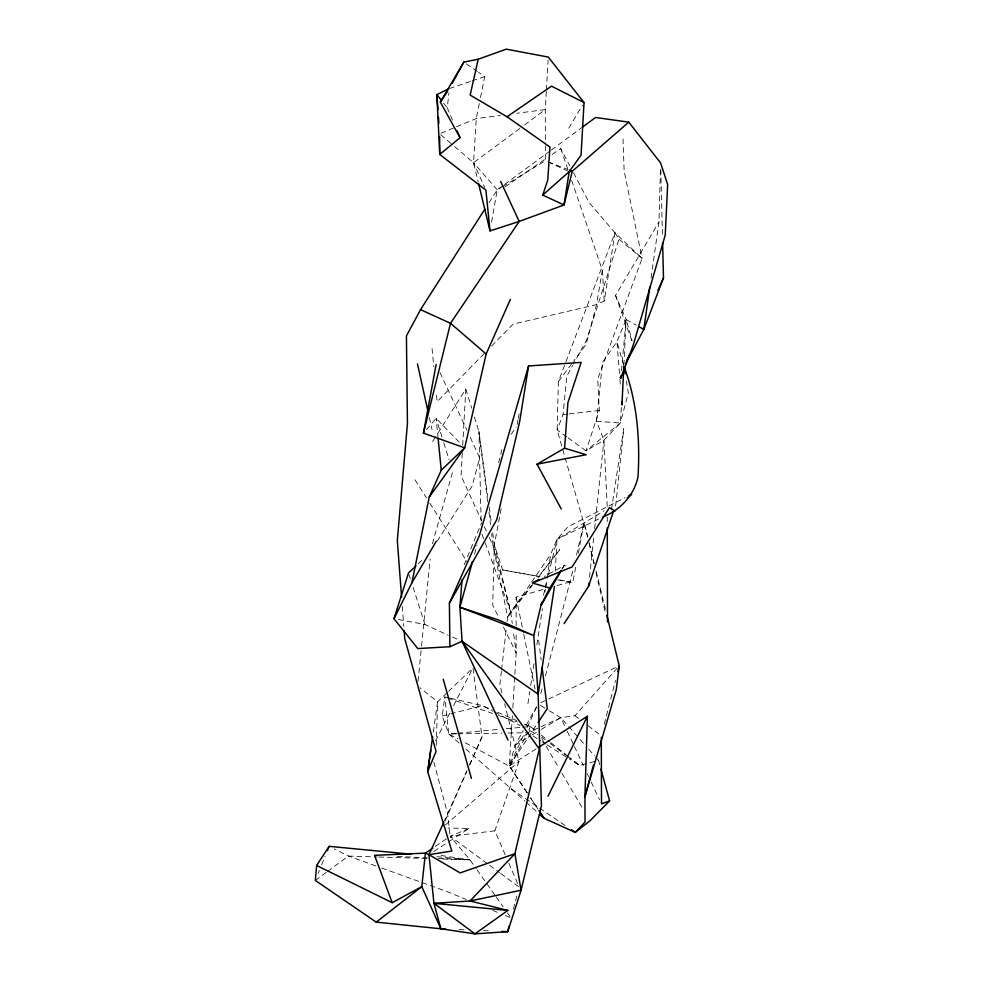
<?xml version="1.0" encoding="UTF-8"?>
<svg xmlns="http://www.w3.org/2000/svg" width="983" height="983" viewBox="0 0 983 983"><rect width="100%" height="100%" fill="white"/><g stroke="black" fill="none" stroke-linecap="round" stroke-linejoin="round"><path stroke-width="0.74" stroke-dasharray="4.92 3.69" d="M573.482 172.787L589.087 202.461L614.989 232.848L558.369 381.625L557.152 429.964L587.785 536.988M501.17 508.678L494.326 544.779L492.729 605.159L498.762 617.447M651.065 277.956L658.966 221.937L660.478 169.076M436.243 745.384L437.595 701.813L447.548 692.278M623.886 365.185L626.122 319.463L615.542 295.453L658.966 221.937M555.26 571.258L557.005 539.298L567.744 526.962L624.869 497.742M462.293 452.966L461.052 475.772L481.817 521.125M462.71 445.373L465.795 389.145L435.85 436.427M546.315 91.579L545.282 109.58L545.344 139.684M546.401 90.08L548.121 60.074M527.109 792.765L509.317 765.941L512.376 715.538M512.843 707.907L514.797 675.837M514.883 674.301L516.186 652.921L516.149 631.811M567.99 437.791L586.04 450.853L603.918 440.175L620.334 422.985L621.453 406.163M621.477 370.812L626.122 319.463L636.234 325.152M566.786 436.919L557.152 429.964L563.05 414.58L566.822 376.12L572.684 365.418M418.07 681.244L421.388 647.625M421.547 646.089L430.149 558.983M607.236 506.442L603.918 440.175L596.546 421.277L602.505 362.383L616.931 341.642L626.122 319.463L632.118 340.646M589.505 577.254L593.83 536.128M594.629 528.51L603.918 440.175M452.499 120.073L447.277 107.872L448.936 92.992M501.428 671.119L499.868 684.635L502.08 693.494M501.6 669.607L506.442 627.535M507.13 621.526L507.658 617.017L493.147 545.86L491.635 533.671M459.036 743.013L448.789 734.018L442.239 716.029L444.795 696.935L449.133 697.942M433.294 732.163L437.595 701.813L419.962 687.707M527.932 703.631L529.776 691.565M530.697 685.544L534.138 662.911M536.89 644.823L542.395 608.624M544.926 592.036L545.381 589.014M545.614 587.515L546.757 579.97M546.99 578.459L550.664 554.338L557.005 539.298L604.189 510.767M611.451 509.747L623.75 428.576L615.886 503.898L614.928 506.798M491.66 346.004L513.04 324.169L596.509 304.607L604.25 300.933L614.989 232.848L642.083 258.369L597.762 378.873L599.286 410.452L586.04 450.853L620.334 422.985L628.321 392.93L626.454 381.146M571.627 180.393L602.37 270.276L596.509 304.607L586.114 344.443L573.581 361.24M491.561 222.109L497.238 189.83L503.382 185.308M557.852 579.909L572.782 582.587L576.112 564.906M578.336 553.122L584.172 522.17L587.65 537.062M517.144 424.447L517.992 419.925M518.274 418.426L519.135 413.917M479.274 103.571L476.264 118.55L473.536 162.723L478.193 182.002M480.478 97.587L484.705 76.613L478.561 72.349M545.454 676.009L573.445 568.42M576.554 554.99L584.172 522.17M543.488 595.096L544.914 589.222M545.27 587.748L547.052 580.412M548.465 574.539L557.005 539.298L600.195 518.25M498.627 462.71L502.718 446.491M604.287 724.152L615.493 680.433M540.797 693.666L542.739 686.306M513.335 909.091L517.242 894.432M474.556 554.154L477.001 545.307M432.422 543.783L452.745 471.41M527.38 792.998L509.317 765.941L515.178 745.102L523.3 730.504M614.989 232.848L618.971 239.225L586.605 339.995L573.408 364.079M505.188 854.743L494.842 830.819L519.012 761.395L504.66 703.828M318.222 873.346L319.364 870.496M321.674 864.807L325.127 856.279M528.866 730.209L530.378 726.486L524.897 724.115M464.148 564.807L481.682 522.637M445.09 820.916L466.63 771.888M469.714 764.885L482.014 736.881L472.97 667.899L448.653 691.221M467.023 770.488L444.537 820.707M469.518 764.885L482.014 736.881M536.202 748.825L509.317 765.941L524.652 732.888M527.207 727.371L536.804 706.716M435.567 740.789L450.116 712.442M453.581 705.696L472.97 667.899M617.226 668.121L574.944 715.722L560.814 717.676L527.859 732.691L509.87 766.421L463.398 741.772M526.261 725.196L536.595 706.617M532.786 584.529L507.658 617.017L510.705 611.709L531.459 585.45M562.62 568.248L564.156 565.594L569.464 566.491M568.764 128.22L582.514 105.132M432.606 441.539L435.039 437.705M437.226 541.129L472.086 486.155L479.692 457.845L469.493 435.666M488.993 202.719L497.238 189.83L501.146 187.47M561.76 569.341L564.156 565.594L544.299 576.493M509.317 765.941L537.16 723.869M507.658 617.017L530.881 583.165M531.742 581.911L550.664 554.338M511.148 434.277L516.21 426.954M558.369 381.625L572.696 362.444M538.365 577.316L559.769 549.632L538.07 577.095M426.376 429.731L436.133 418.414L461.543 444.586M484.164 353.647L437.116 401.666L436.243 392.549M527.859 732.691L515.178 745.102L530.82 735.702M418.144 563.837L422.432 559.769M445.459 824.934L519.012 761.395M519.749 128.503L473.536 162.723L453.2 145.361M524.615 124.89L545.282 109.58L516.775 113.291M315.346 880.449L326.368 872.314M327.585 871.417L348.412 856.058L377.3 856.967M504.611 184.411L550.087 150.952M551.316 150.043L580.806 128.343M504.93 186.954L547.076 157.907M552.041 154.478L560.715 148.507L569.943 166.041M435.322 846.388L446.479 838.806M433.97 851.376L447.732 842.37M448.973 841.559L468.977 828.46L448.002 828.03M502.448 186.696L545.393 160.757L545.356 145.705M532.122 734.915L539.95 730.222M541.252 729.435L560.814 717.676L567.769 725.552M540.834 702.673L616.476 667.15M441.048 133.197L455.129 127.335M456.542 126.758L476.264 118.55L500.261 115.429M468.977 828.46L450.189 836.275L470.009 859.879L476.116 868.517M449.428 88.531L470.599 81.38M472.012 80.901L484.705 76.613M516.149 625.778L516.1 597.136L545.405 588.866M557.14 585.561L570.324 581.85L572.782 582.587M599.753 764.737L598.573 760.387L579.626 765.462L569.268 758.901M442.239 716.029L482.383 705.634L491.979 709.812M494.842 830.819L450.189 836.275L488.391 864.413M563.05 414.58L567.584 414.064M569.096 413.892L599.286 410.452M456.345 733.33L448.789 734.018L444.795 696.935M457.857 733.183L500.163 729.275M506.208 728.722L521.309 727.334M522.821 727.187L530.378 726.486L536.386 731.241M456.395 733.896L448.789 734.018L458.078 738.958M457.906 733.871L502.006 733.121M508.088 733.023L526.335 732.716M378.811 857.016L427.458 858.54M442.657 859.019L470.009 859.879L438.787 855.149M459.11 929.574L465.192 929.832M483.427 930.618L491.033 930.95M397.279 856.414L427.58 857.852M438.185 858.368L470.009 859.879L436.685 856.672M596.546 421.277L620.334 422.985M492.692 532.7L494.326 544.779L502.608 569.98L540.232 576.579M559.794 579.995L570.324 581.85M502.608 569.98L539.937 576.689M398.422 619.536L425 624.488L448.285 635.276M450.583 698.274L482.383 705.634L493.159 711.311M447.695 697.942L492.667 713.461M498.467 715.477L517.328 721.989M524.578 724.483L530.378 726.486M375.85 865.937L348.412 856.058L334.281 848.931M381.625 868.014L446.614 891.397L466.2 899.457M548.219 161.863L568.002 169.617M492.79 910.393L498.393 912.703M505.397 915.578L509.587 917.299M497.472 712.196L516.665 720.539M452.413 637.082L459.307 640.08M548.035 161.974L567.867 171.054M494.51 712.024L520.093 725.503M529.53 730.467L537.615 734.719M540.601 705.487L548.182 710.058M549.448 710.82L560.814 717.676L566.626 729.988M533.032 735.96L540.797 740.875M542.1 741.698L545.983 744.156M547.273 744.979L567.977 758.077M465.868 749.009L511.418 788.993L567.744 827.281M466.261 63.821L477.333 71.501M489.62 865.323L499.487 872.585M500.716 873.482L519.196 887.096M541.535 737.053L545.221 739.806M550.136 743.467L566.11 755.374M567.338 756.296L579.626 765.462L570.017 757.856M574.944 715.722L578.545 718.462M588.129 725.761L601.301 735.812M541.191 735.051L549.595 741.698M550.799 742.644L568.813 756.898M618.971 239.225L642.083 258.369L624.131 170.956L622.989 138.161M440.765 134.745L452.069 144.39M511.418 788.993L524.922 801.12M526.052 802.14L537.308 812.253M568.764 726.67L584.664 744.647M588.633 749.144L594.604 755.89M595.587 757.021L598.573 760.387M497.238 189.83L473.536 162.723L484.668 187.409M443.493 103.043L447.277 107.872M476.988 869.746L495.297 895.66M496.169 896.901L503.149 906.768M507.498 912.937L510.116 916.648M530.501 797.877L538.131 809.378L530.722 798.061M414.998 479.79L426.487 497.902M429.78 503.087L467.552 562.62M541.854 738.786L558.885 767.92M561.981 773.216L583.669 810.299M503.443 626.994L516.186 652.921L513.249 630.853M440.003 372.606L466.937 430.124M567.265 731.364L573.728 745.04M574.367 746.404L583.411 765.56M587.281 773.768L588.584 776.509M591.164 781.976L599.556 799.757M484.336 526.618L486.855 532.11M489.374 537.615L493.147 545.86L510.705 611.709L512.266 623.492M508.85 863.185L518.594 885.695M481.928 534.15L484.594 541.326M485.123 542.763L510.705 611.709L494.326 544.779M615.542 295.453L631.786 340.646M560.715 148.507L567.658 168.793M408.953 574.428L410.329 578.717M413.081 587.306L425 624.488M441.969 437.03L436.133 418.414L437.939 436.685M443.763 442.768L449.145 459.958M465.795 389.145L471.693 408.166M474.408 416.939L478.942 431.574L487.765 496.476M623.701 365.234L616.931 341.642L619.806 377.742M433.872 762.083L447.658 813.912L450.312 837.676M589.222 542.911L594.285 563.652M596.091 571.062L605.86 611.045M589.05 543.021L593.929 563.861M596.017 572.794L605.786 614.486M429.362 417.578L432.004 429.51M516.1 597.136L523.423 632.745M523.73 634.219L535.022 689.12M489.202 507.044L491.463 523.644M538.647 640.117L541.141 659.888M487.654 501.674L478.942 431.574L481.179 523.521M488.981 512.34L490.492 524.529M432.065 348.523L433.798 366.745M619.917 379.241L620.519 386.774M402.293 606.364L403.792 626.269M602.37 270.276L604.25 300.933M660.797 169.162L662.468 236.534M607.261 517.083L607.273 521.641"/><path stroke-width="1.47" d="M538.758 747.203L587.416 716.238L584.934 796.685L585.045 822.071L575.252 832.38L544.066 818.311L539.556 814.268M623.812 366.708L621.956 404.824L621.711 401.814M569.415 170.17L572.241 171.275L569.182 171.656L564.021 204.968L519.171 221.445L490.013 230.907L485.909 190.149L439.745 154.442L460.044 137.706L440.323 102.072L463.804 62.113L478.205 59.238L506.257 49.15L548.293 57.075L584.037 102.564L581.051 155.203L569.182 171.656L542.727 195.101L564.021 204.968L572.241 171.275L628.788 122.15L660.65 163.031L667.654 184.497L665.245 235.072L633.31 344.886L620.801 378.369L621.072 375.346M623.91 369.473L624.119 366.413M561.268 508.985L537.037 464.185L564.586 448.199L567.904 402.698L581.162 362.395L528.571 365.971L479.348 535.747L449.391 603.12L449.895 646.728L417.775 648.571L393.999 618.7L408.498 573.003L416.006 565.876M507.99 740.064L462.059 641.285L459.897 607.224L462.035 579.81M410.943 854.202L329.145 846.338L316.637 865.458L315.346 880.449L376.219 922.128L440.876 928.788L474.949 933.85L507.744 931.663L521.064 890.254L541.436 805.839L538.168 694.158L533.757 635.571L541.719 602.432M564.119 623.603L588.534 586.384L588.866 583.337M606.941 615.493L619.229 665.86L616.267 689.808L584.934 796.685L593.511 764.799M430.726 750.238L427.703 771.618L451.799 851.045L428.969 854.645L425.406 853.133L374.548 855.333L392.192 902.689L421.781 886.641L425.406 853.133L432.839 848.071M432.655 736.623L427.703 771.618L436.059 751.405L404.713 638.52L404.136 630.865M649.788 287.036L643.816 329.428L625.532 363.771M554.437 586.47L538.168 694.158L462.059 641.285L449.895 646.728M528.571 365.971L519.577 422.076L496.734 519.774L449.391 603.12M510.398 299.336L486.143 354.015L464.713 447.855L423.452 433.134L436.133 364.521M393.999 618.7L411.865 582.894L429.252 497.042L441.256 470.181L464.713 447.855L429.252 497.042M478.205 59.238L470.157 95.093L507.031 116.756L549.952 147.02L547.752 180.086L542.727 195.101M509.047 926.146L507.744 931.663L501.662 931.405M423.452 433.134L450.509 323.284L519.171 221.445L500.642 181.388M617.742 671.684L619.229 665.86M459.897 607.224L498.565 619.99L533.757 635.571L459.897 607.224L472.516 561.526M588.534 586.384L613.49 511.135M662.616 242.654L663.488 277.87L643.816 329.428L638.753 326.577M327.425 850.602L329.145 846.338M626.576 360.872L629.046 355.342M657.946 290.317L663.488 277.87M445.434 928.984L440.876 928.788L433.933 903.316L428.969 854.645L443.923 822.058M547.998 796.267L587.416 716.238M560.961 570.582L549.755 588.031L541.006 605.368L561.072 570.902M484.865 209.158L420.527 309.645L406.421 335.94L407.441 423.575L397.316 540.539L401.592 597.185M452.303 83.248L463.804 62.113M411.865 582.894L436.255 541.264M538.008 722.591L547.285 708.571L542.1 667.494M440.323 102.072L447.781 90.989M600.945 769.075L609.607 800.936L589.861 820.903L575.252 832.38L571.504 829.824M602.886 516.935C620.187 510.214 634.146 495.235 637.992 476.878C640.252 439.647 637.144 401.875 624.119 366.708M627.117 498.037L631.664 494.265L628.948 495.665M376.219 922.128L421.781 886.641L440.876 928.788M582.034 127.434L595.563 117.493L628.788 122.15M428.969 854.645L460.142 872.916L514.908 853.723L470.058 900.981L507.83 910.418L474.949 933.85L433.933 903.316L470.058 900.981L521.064 890.254L514.908 853.723L539.298 749.009L462.059 641.285M507.031 116.756L551.488 86.16L584.037 102.564M533.708 582.292L539.003 579.392M448.174 89.134L436.87 94.601L439.745 154.442L439.647 136.735M609.607 800.936L601.498 803.861L601.301 737.324M537.037 464.185L586.163 454.724L564.586 448.199M433.933 903.316L507.83 910.418M549.755 588.031L532.381 583.017L572.118 566.945L609.435 507.597L615.039 511.013M420.527 309.645L450.509 323.284L486.143 354.015M316.637 865.458L392.192 902.689M441.6 100.635L436.87 94.601L437.926 109.666M538.979 810.656L544.066 818.311L539.888 811.983M457.144 130.923L460.044 137.706M443.21 679.241L471.398 778.315M478.549 183.477L490.013 230.907M417.468 363.882L428.035 411.619M624.352 367.888L625.286 373.773M438.086 438.209L441.256 470.181M438.467 117.198L438.885 123.231M607.285 527.724L607.519 621.932"/></g></svg>
